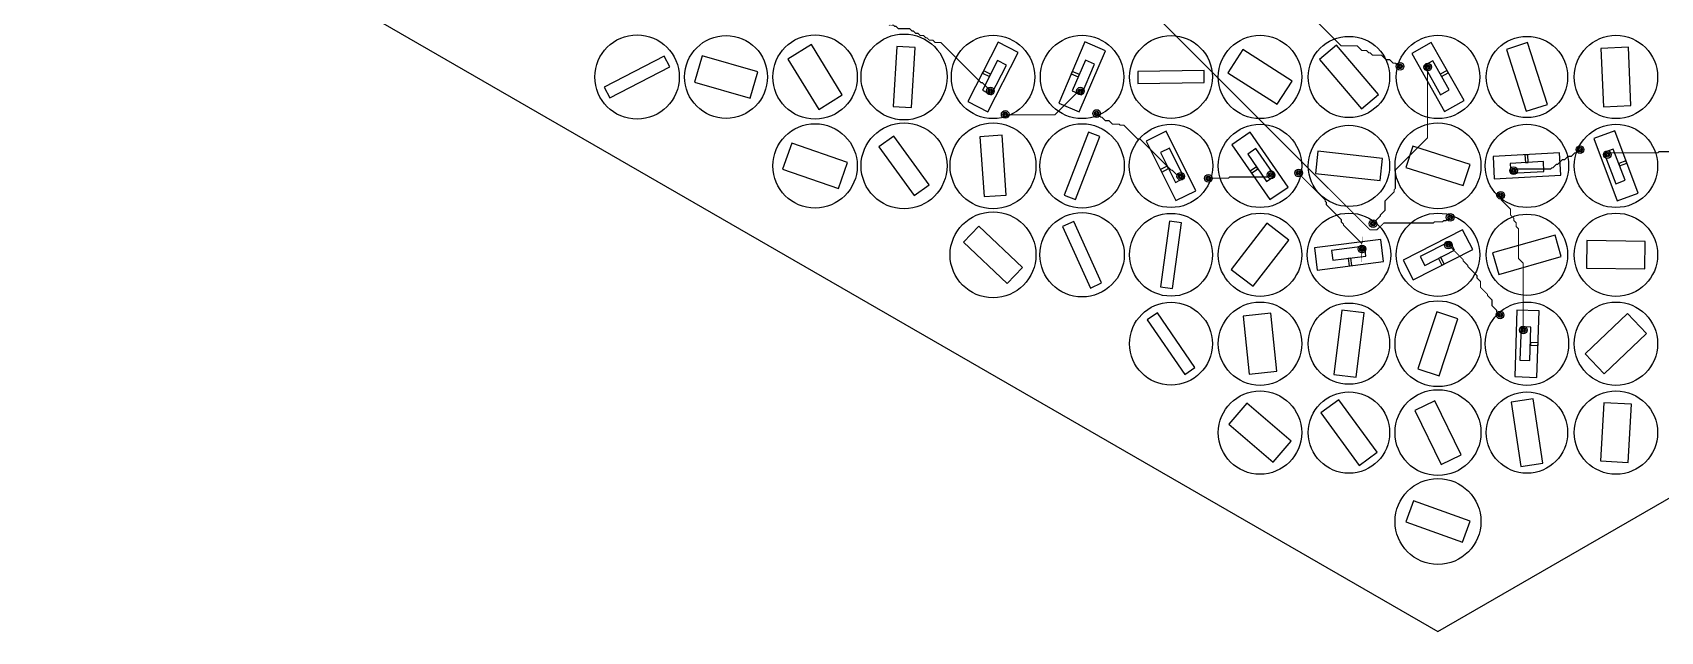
# Model space of a CAD drawing. Header units: millimetres. Extents: x -183 to 183, y -212 to 212.
# Drawn here: x -183.2 to 29, y -211.5 to -133.4 of the extents above; entities that cross this region are included whole.
import ezdxf

# ---------------------------------------------------------------- set-up
doc = ezdxf.new("R2010")
doc.units = ezdxf.units.MM
for name, color, linetype in [('ANTIPAD', 8, 'Continuous'), ('BOT_PAD', 40, 'Continuous'), ('BOT_TRACE', 30, 'Continuous'), ('DIODE_SHEET', 6, 'Continuous'), ('OUTLINE', 7, 'Continuous'), ('TOP_DISC', 1, 'Continuous'), ('TOP_ISLAND', 3, 'Continuous'), ('TOP_SLOT', 2, 'Continuous'), ('VIA_DRILL', 5, 'Continuous'), ('VIA_PAD', 4, 'Continuous')]:
    doc.layers.add(name, color=color, linetype=linetype)

msp = doc.modelspace()

# ---------------------------------------------------------------- linework, layer by layer
at = {"layer": 'ANTIPAD'}
for centre in [(-4.943, -137.813), (-1.334, -137.908), (-58.338, -141.026), (-46.613, -141.045), (-56.418, -144.084), (-44.491, -143.965), (18.528, -148.673), (22.08, -149.319), (-33.529, -152.155), (-29.929, -152.422), (-21.757, -151.969), (-18.154, -151.742), (9.853, -151.429), (8.179, -154.628), (1.587, -157.518), (-8.456, -158.342), (-9.901, -161.65), (1.346, -161.12), (8.097, -170.247), (11.132, -172.203)]:
    msp.add_circle(centre, 0.5, dxfattribs=at)
at = {"layer": 'BOT_PAD'}
for centre in [(-4.943, -137.813), (-1.334, -137.908), (-58.338, -141.026), (-46.613, -141.045), (-56.418, -144.084), (-44.491, -143.965), (18.528, -148.673), (22.08, -149.319), (-33.529, -152.155), (-29.929, -152.422), (-21.757, -151.969), (-18.154, -151.742), (9.853, -151.429), (8.179, -154.628), (-8.456, -158.342), (1.587, -157.518), (1.346, -161.12), (-9.901, -161.65), (8.097, -170.247), (11.132, -172.203)]:
    msp.add_circle(centre, 0.3, dxfattribs=at)
at = {"layer": 'BOT_TRACE', "const_width": 0.15}
for points in [[(1.587, -157.518), (1.645, -157.497), (1.345, -157.797), (1.195, -157.797), (1.045, -157.947), (0.745, -157.947), (0.595, -158.097), (-0.455, -158.097), (-0.605, -158.247), (-7.055, -158.247), (-7.955, -159.147), (-8.855, -159.147), (-50.255, -117.747)], [(-4.943, -137.813), (-4.955, -137.847), (-5.255, -137.547), (-5.405, -137.547), (-5.555, -137.397), (-5.855, -137.397), (-6.305, -136.947), (-6.755, -136.947), (-7.355, -136.347), (-8.555, -136.347), (-8.855, -136.047), (-9.005, -136.047), (-9.305, -135.747), (-9.905, -135.747), (-10.505, -135.147), (-12.605, -135.147), (-20.105, -127.647), (-20.555, -127.647), (-22.205, -125.997), (-22.16, -126.061)], [(-71.362, -132.422), (-71.405, -132.447), (-70.955, -132.447), (-70.805, -132.597), (-70.655, -132.597), (-70.355, -132.897), (-68.855, -132.897), (-68.555, -133.197), (-68.405, -133.197), (-68.105, -133.497), (-67.805, -133.497), (-67.505, -133.797), (-67.055, -133.797), (-66.755, -134.097), (-66.605, -134.097), (-66.305, -134.397), (-65.855, -134.397), (-65.555, -134.697), (-64.805, -134.697), (-59.555, -139.947), (-59.405, -139.947), (-58.355, -140.997), (-58.338, -141.026)], [(-8.456, -158.342), (-8.405, -158.397), (-8.105, -158.097), (-8.105, -157.947), (-7.505, -157.347), (-7.505, -157.197), (-6.905, -156.597), (-6.905, -155.397), (-5.705, -154.197), (-5.705, -153.897), (-5.555, -153.747), (-5.555, -151.347), (-1.355, -147.147), (-1.355, -137.847), (-1.334, -137.908)], [(-56.418, -144.084), (-56.405, -144.147), (-49.955, -144.147), (-46.955, -141.147), (-46.805, -141.147), (-46.655, -140.997), (-46.613, -141.045)], [(-44.491, -143.965), (-44.555, -143.997), (-44.255, -144.297), (-44.105, -144.297), (-43.955, -144.447), (-43.805, -144.447), (-43.355, -144.897), (-42.905, -144.897), (-42.455, -145.347), (-41.555, -145.347), (-41.405, -145.497), (-40.955, -145.497), (-39.155, -147.297), (-38.855, -147.297), (-34.805, -151.347), (-34.655, -151.347), (-34.055, -151.947), (-33.605, -151.947), (-33.455, -152.097), (-33.529, -152.155)], [(45.705, -144.286), (45.745, -144.297), (45.445, -144.597), (45.295, -144.597), (45.145, -144.747), (36.295, -144.747), (32.245, -148.797), (31.495, -148.797), (31.345, -148.947), (28.795, -148.947), (28.645, -149.097), (22.195, -149.097), (22.045, -149.247), (22.08, -149.319)], [(18.528, -148.673), (18.595, -148.647), (18.295, -148.947), (18.145, -148.947), (17.995, -149.097), (17.845, -149.097), (17.395, -149.547), (16.945, -149.547), (16.495, -149.997), (16.195, -149.997), (15.595, -150.597), (15.445, -150.597), (14.995, -151.047), (14.845, -151.047), (14.695, -151.197), (10.195, -151.197), (9.895, -151.497), (9.853, -151.429)], [(-29.929, -152.422), (-29.855, -152.397), (-27.305, -152.397), (-27.155, -152.247), (-22.055, -152.247), (-21.755, -151.947), (-21.757, -151.969)], [(-18.154, -151.742), (-18.155, -151.797), (-14.705, -155.247), (-14.705, -155.397), (-14.555, -155.547), (-14.555, -155.847), (-12.605, -157.797), (-12.605, -158.097), (-12.305, -158.397), (-12.305, -158.547), (-9.905, -160.947), (-9.905, -161.697), (-9.901, -161.65)], [(8.179, -154.628), (8.245, -154.647), (8.245, -155.247), (9.445, -156.447), (9.445, -157.197), (9.895, -157.647), (9.895, -157.947), (10.195, -158.247), (10.195, -158.697), (10.495, -158.997), (10.495, -162.897), (11.095, -163.497), (11.095, -172.197), (11.132, -172.203)], [(8.097, -170.247), (8.095, -170.247), (7.645, -169.797), (7.645, -169.647), (7.045, -169.047), (7.045, -168.297), (6.445, -167.697), (6.445, -167.547), (5.545, -166.647), (5.545, -165.897), (5.095, -165.447), (5.095, -165.147), (3.895, -163.947), (3.895, -163.797), (3.295, -163.197), (3.295, -163.047), (1.345, -161.097), (1.346, -161.12)]]:
    msp.add_lwpolyline(points, dxfattribs=at)
at = {"layer": 'DIODE_SHEET'}
for points in [[(-58.48, -139.151), (-58.321, -138.839), (-59.212, -138.385), (-59.371, -138.696)], [(-46.883, -139.184), (-46.745, -138.862), (-47.664, -138.469), (-47.802, -138.79)], [(0.307, -138.827), (0.478, -139.132), (1.35, -138.642), (1.178, -138.337)], [(11.4, -150.361), (11.749, -150.341), (11.693, -149.342), (11.344, -149.362)], [(23.56, -150.478), (23.683, -150.806), (24.619, -150.456), (24.497, -150.128)], [(-35.124, -151.158), (-35.281, -150.845), (-36.175, -151.292), (-36.018, -151.605)], [(-23.472, -151.199), (-23.67, -150.91), (-24.495, -151.475), (-24.297, -151.764)], [(-11.37, -162.824), (-11.717, -162.868), (-11.591, -163.86), (-11.244, -163.816)], [(0.36, -162.722), (0.048, -162.88), (0.502, -163.771), (0.814, -163.613)], [(12.056, -173.841), (12.044, -174.19), (13.043, -174.225), (13.055, -173.875)]]:
    msp.add_lwpolyline(points, close=True, dxfattribs=at)
at = {"layer": 'OUTLINE'}
msp.add_lwpolyline([(0, 211.547), (-183.205, 105.774), (-183.205, -105.774), (0, -211.547), (183.205, -105.774), (183.205, 105.774)], close=True, dxfattribs=at)
at = {"layer": 'TOP_DISC'}
for centre, radius in [((-69.6, -139.2), 5.6), ((-104.4, -139.2), 5.5), ((-92.8, -139.2), 5.4), ((-81.2, -139.2), 5.5), ((-58, -139.2), 5.435), ((-46.4, -139.2), 5.435), ((-34.8, -139.2), 5.4), ((-23.2, -139.2), 5.435), ((-11.6, -139.2), 5.3), ((0, -139.2), 5.435), ((11.6, -139.2), 5.3), ((23.2, -139.2), 5.435), ((-81.2, -150.8), 5.5), ((-69.6, -150.8), 5.6), ((-58, -150.8), 5.6), ((-46.4, -150.8), 5.5), ((-34.8, -150.8), 5.435), ((-23.2, -150.8), 5.435), ((-11.6, -150.8), 5.3), ((0, -150.8), 5.6), ((11.6, -150.8), 5.435), ((23.2, -150.8), 5.435), ((-58, -162.4), 5.6), ((-46.4, -162.4), 5.5), ((-34.8, -162.4), 5.4), ((-23.2, -162.4), 5.435), ((-11.6, -162.4), 5.435), ((0, -162.4), 5.435), ((23.2, -162.4), 5.435), ((11.6, -162.4), 5.3), ((-34.8, -174), 5.4), ((-23.2, -174), 5.435), ((-11.6, -174), 5.3), ((0, -174), 5.6), ((11.6, -174), 5.435), ((23.2, -174), 5.435), ((-23.2, -185.6), 5.435), ((-11.6, -185.6), 5.3), ((0, -185.6), 5.6), ((11.6, -185.6), 5.3), ((23.2, -185.6), 5.435), ((0, -197.2), 5.6)]:
    msp.add_circle(centre, radius, dxfattribs=at)
at = {"layer": 'TOP_ISLAND'}
for points in [[(-58.232, -141.523), (-56.254, -137.651), (-57.412, -137.059), (-59.39, -140.931)], [(-46.474, -141.533), (-44.763, -137.536), (-45.958, -137.024), (-47.669, -141.022)], [(-1.806, -137.721), (0.324, -141.512), (1.457, -140.875), (-0.673, -137.084)], [(-33.067, -152.364), (-35.013, -148.475), (-36.175, -149.057), (-34.229, -152.946)], [(-21.27, -152.113), (-23.728, -148.526), (-24.8, -149.261), (-22.342, -152.848)], [(9.477, -151.771), (13.818, -151.527), (13.745, -150.229), (9.404, -150.473)], [(21.642, -149.062), (23.166, -153.134), (24.384, -152.678), (22.859, -148.606)], [(1.551, -160.656), (-2.323, -162.629), (-1.733, -163.788), (2.141, -161.814)], [(-9.55, -161.283), (-13.864, -161.83), (-13.7, -163.12), (-9.387, -162.573)], [(10.825, -171.798), (10.676, -176.143), (11.975, -176.188), (12.125, -171.843)]]:
    msp.add_lwpolyline(points, close=True, dxfattribs=at)
at = {"layer": 'TOP_SLOT'}
for points in [[(-77.654, -141.543), (-81.676, -134.977), (-84.746, -136.857), (-80.724, -143.423)], [(-68.641, -143.186), (-68.163, -135.361), (-70.559, -135.214), (-71.037, -143.039)], [(-58.686, -143.732), (-54.731, -135.987), (-57.314, -134.668), (-61.269, -142.413)], [(-46.777, -143.768), (-43.356, -135.773), (-46.023, -134.632), (-49.444, -142.627)], [(-19.026, -139.738), (-25.432, -135.632), (-27.374, -138.662), (-20.968, -142.768)], [(-7.751, -141.494), (-13.239, -135.029), (-15.449, -136.906), (-9.961, -143.371)], [(-3.394, -136.119), (0.866, -143.701), (3.394, -142.281), (-0.866, -134.699)], [(14.277, -142.794), (11.685, -134.72), (8.923, -135.606), (11.515, -143.68)], [(25.155, -142.927), (24.842, -135.325), (21.245, -135.473), (21.558, -143.075)], [(-107.938, -141.935), (-100.125, -137.886), (-100.862, -136.465), (-108.675, -140.514)], [(-88.669, -138.517), (-95.934, -136.424), (-96.931, -139.883), (-89.666, -141.976)], [(-39.107, -140.067), (-30.468, -139.932), (-30.493, -138.333), (-39.132, -138.468)], [(-47.241, -155.192), (-44.067, -146.985), (-45.559, -146.408), (-48.733, -154.615)], [(-31.557, -154.039), (-35.449, -146.263), (-38.043, -147.561), (-34.151, -155.337)], [(-19.546, -153.567), (-24.462, -146.394), (-26.854, -148.033), (-21.938, -155.206)], [(20.318, -147.236), (23.366, -155.38), (26.082, -154.364), (23.034, -146.22)], [(-76.971, -150.375), (-84.238, -147.828), (-85.429, -151.225), (-78.162, -153.772)], [(-66.33, -153.273), (-70.925, -146.921), (-72.87, -148.327), (-68.275, -154.679)], [(-56.282, -154.61), (-56.825, -146.789), (-59.718, -146.99), (-59.175, -154.811)], [(4.175, -150.608), (-3.295, -148.229), (-4.175, -150.992), (3.295, -153.371)], [(-7.228, -149.819), (-15.657, -148.898), (-15.972, -151.781), (-7.543, -152.702)], [(7.34, -152.492), (16.023, -152.004), (15.86, -149.108), (7.177, -149.596)], [(-54.162, -164.056), (-59.836, -158.645), (-61.838, -160.744), (-56.164, -166.155)], [(-43.858, -166.079), (-47.485, -158.061), (-48.942, -158.721), (-45.315, -166.739)], [(-34.586, -166.788), (-33.428, -158.226), (-35.014, -158.012), (-36.172, -166.574)], [(-24.088, -166.514), (-19.456, -160.477), (-22.312, -158.286), (-26.944, -164.323)], [(3.216, -159.135), (-4.533, -163.081), (-3.216, -165.665), (4.533, -161.719)], [(-7.469, -160.414), (-16.096, -161.509), (-15.731, -164.386), (-7.104, -163.291)], [(7.918, -164.954), (16.075, -162.635), (15.282, -159.846), (7.125, -162.165)], [(27.026, -160.646), (19.417, -160.554), (19.374, -164.154), (26.983, -164.246)], [(-10.682, -178.386), (-9.64, -169.97), (-12.518, -169.614), (-13.56, -178.03)], [(10.3, -169.605), (10.001, -178.296), (12.9, -178.395), (13.199, -169.704)], [(-31.7, -177.113), (-36.58, -169.983), (-37.9, -170.887), (-33.02, -178.017)], [(-21.018, -177.599), (-21.801, -170.03), (-25.382, -170.401), (-24.599, -177.97)], [(0.143, -178.177), (2.61, -170.735), (-0.143, -169.823), (-2.61, -177.265)], [(21.676, -177.923), (27.2, -172.69), (24.724, -170.077), (19.2, -175.31)], [(-19.143, -186.72), (-24.907, -181.753), (-27.257, -184.48), (-21.493, -189.447)], [(-7.922, -188.16), (-12.94, -181.324), (-15.278, -183.04), (-10.26, -189.876)], [(3.015, -188.495), (-0.405, -181.44), (-3.015, -182.705), (0.405, -189.76)], [(13.663, -189.578), (12.405, -181.192), (9.537, -181.622), (10.795, -190.008)], [(24.782, -189.5), (25.212, -181.903), (21.618, -181.7), (21.188, -189.297)], [(4.179, -197.173), (-3.191, -194.5), (-4.179, -197.227), (3.191, -199.9)]]:
    msp.add_lwpolyline(points, close=True, dxfattribs=at)
at = {"layer": 'VIA_DRILL'}
for centre in [(-4.943, -137.813), (-1.334, -137.908), (-58.338, -141.026), (-46.613, -141.045), (-56.418, -144.084), (-44.491, -143.965), (18.528, -148.673), (22.08, -149.319), (-33.529, -152.155), (-29.929, -152.422), (-21.757, -151.969), (-18.154, -151.742), (9.853, -151.429), (8.179, -154.628), (-8.456, -158.342), (1.587, -157.518), (1.346, -161.12), (-9.901, -161.65), (8.097, -170.247), (11.132, -172.203)]:
    msp.add_circle(centre, 0.15, dxfattribs=at)
at = {"layer": 'VIA_PAD'}
for centre in [(-4.943, -137.813), (-1.334, -137.908), (-58.338, -141.026), (-46.613, -141.045), (-56.418, -144.084), (-44.491, -143.965), (18.528, -148.673), (22.08, -149.319), (-33.529, -152.155), (-29.929, -152.422), (-21.757, -151.969), (-18.154, -151.742), (9.853, -151.429), (8.179, -154.628), (-8.456, -158.342), (1.587, -157.518), (1.346, -161.12), (-9.901, -161.65), (8.097, -170.247), (11.132, -172.203)]:
    msp.add_circle(centre, 0.3, dxfattribs=at)

doc.saveas('drawing.dxf')
